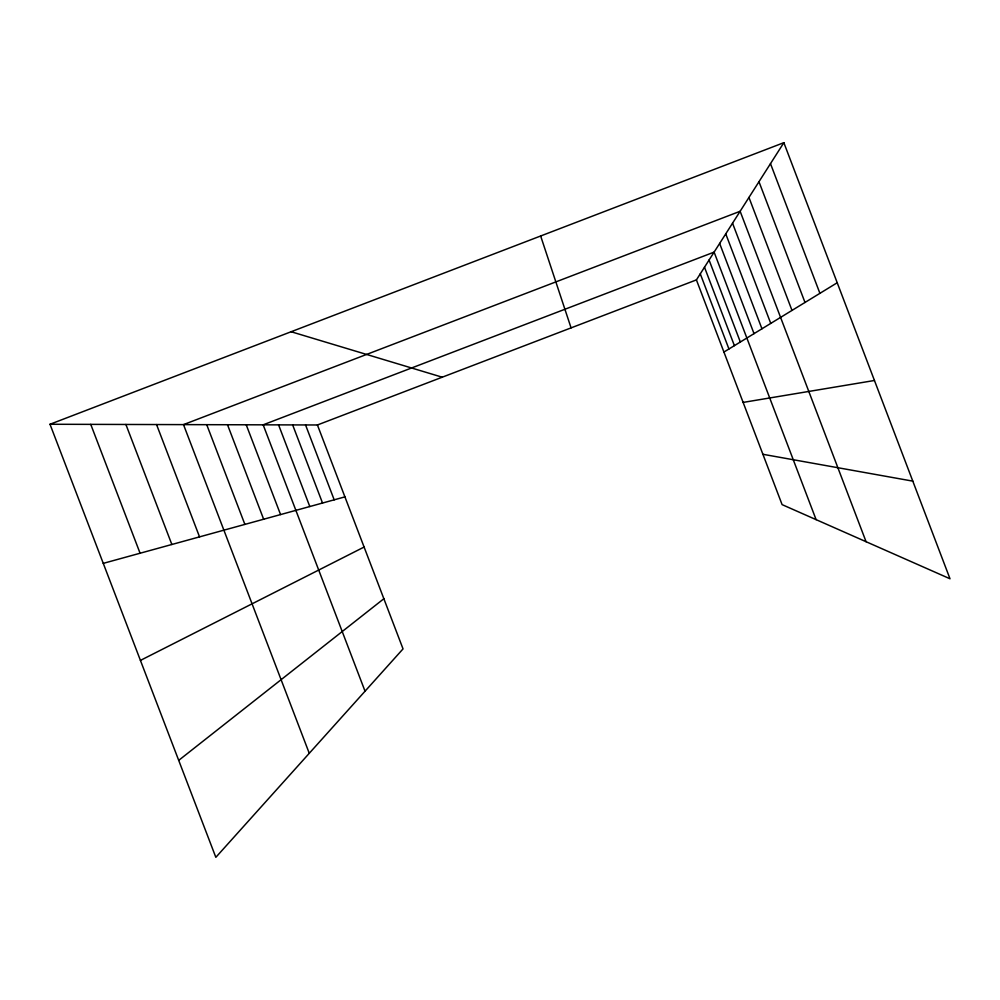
<?xml version="1.0" encoding="UTF-8"?>
<svg xmlns="http://www.w3.org/2000/svg" width="1000" height="1000" viewBox="0 0 1000 1000"><rect width="100%" height="100%" fill="white"/><g stroke="black" fill="none" stroke-linecap="round" stroke-linejoin="round"><path stroke-width="1.5" d="M696.413 279.9L783.85 142.675L950 578.775L782.1 504.625L696.413 279.9L317.425 424.975L50 424.263L215.837 857.325L403.038 648.9L317.425 424.975M178.7 760.362L383.862 598.737M723.925 352.05L837.212 282.75M140.425 660.413L364.1 547.05M50 424.263L783.85 142.675M103.263 563.362L344.913 496.875M743.125 402.413L874.45 380.487M762.913 454.288L912.8 481.138M291.137 331.737L442.212 377.2M292.65 424.913L322.525 503.038M278.575 424.875L309.8 506.538M365.037 691.2L263.163 424.825L714.112 252.125L816.1 519.637M246.225 424.787L280.562 514.575M227.512 424.738L263.65 519.237M206.725 424.675L244.875 524.4M309.262 753.3L183.5 424.613L740.138 211.275L866.075 541.712M156.55 424.55L199.537 536.875M125.9 424.462L171.85 544.487M90.75 424.375L140.075 553.225M770.487 163.637L819.912 293.337M758.975 181.713L805 302.462M748.95 197.45L792 310.413M732.537 223.188L770.75 323.413M725.75 233.85L761.95 328.8M719.638 243.438L754.025 333.638M709.075 260.012L740.337 342.013M704.488 267.213L734.4 345.65M700.275 273.825L728.938 348.988M305.55 424.938L334.188 499.825M540.65 236L571.075 327.875"/></g></svg>
